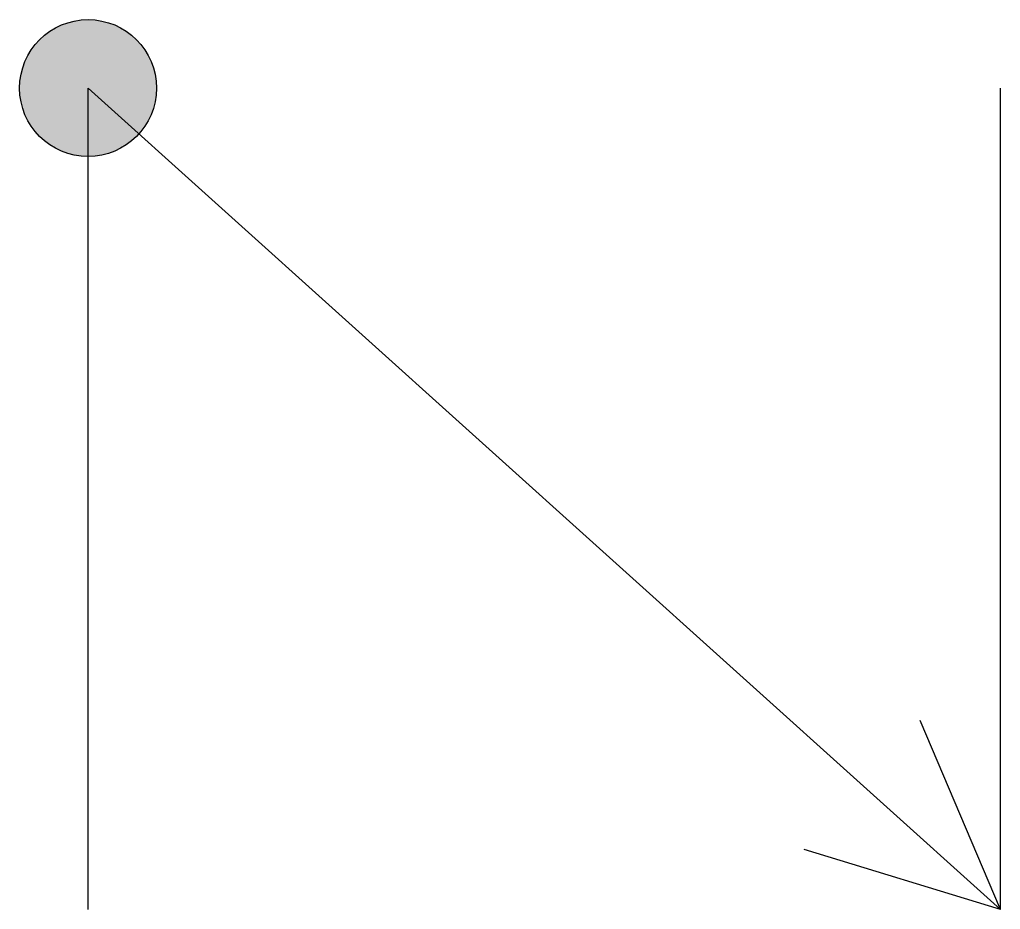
# Model space of a CAD drawing. Header units: millimetres. Extents: x -2.3 to 2, y -1.8 to 2.1.
import ezdxf

# ---------------------------------------------------------------- set-up
doc = ezdxf.new("R2010")
doc.units = ezdxf.units.MM

msp = doc.modelspace()

# ---------------------------------------------------------------- hatches: boundary and pattern name
at = {"lineweight": -2}
msp.add_hatch(color=0, dxfattribs=at).paths.add_polyline_path([(-1.7, 1.8, 1), (-2.3, 1.8, 1)])

# ---------------------------------------------------------------- linework, layer by layer
at = {"color": 0, "linetype": 'Continuous', "lineweight": -2}
for p, q in [((-2, -1.8), (-2, 1.8)), ((-2, 1.8), (2, -1.8)), ((2, -1.8), (2, 1.8)), ((2, -1.8), (1.6482, -0.9716)), ((2, -1.8), (1.1393, -1.5371))]:
    msp.add_line(p, q, dxfattribs=at)
msp.add_circle((-2, 1.8), 0.3, dxfattribs=at)

doc.saveas('drawing.dxf')
